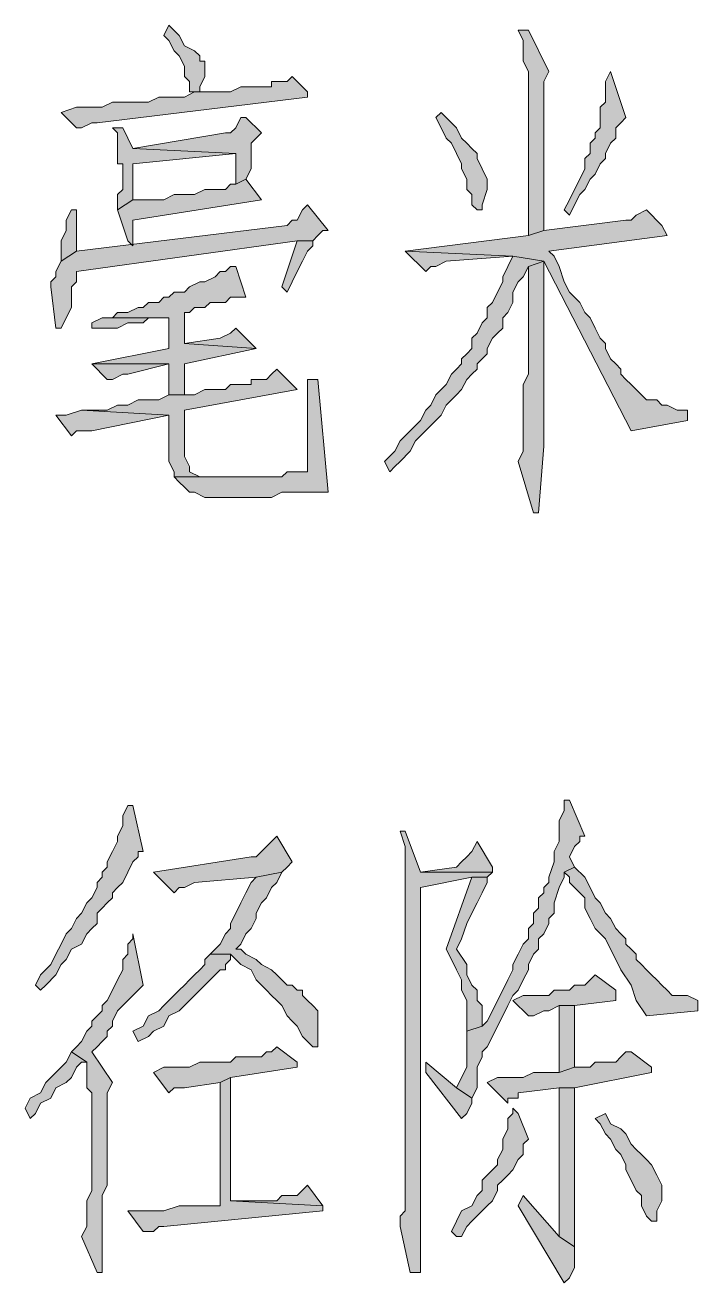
# Model space of a CAD drawing. Header units: millimetres. Extents: x 24 to 410, y 10 to 282.
# Drawn here: x 338.16 to 343.7, y 53.26 to 63.63 of the extents above; entities that cross this region are included whole.
import ezdxf

# ---------------------------------------------------------------- set-up
doc = ezdxf.new("R2010")
doc.units = ezdxf.units.MM

msp = doc.modelspace()

# ---------------------------------------------------------------- hatches: boundary and pattern name
h = msp.add_hatch(color=256)
h.dxf.hatch_style = 2
h.paths.add_polyline_path([(339.344, 63.627), (339.301667, 63.542333), (339.344, 63.5), (339.386333, 63.415333), (339.428667, 63.373), (339.471, 63.288333), (339.471, 63.203667), (339.513333, 63.161333), (339.513333, 63.076667), (339.555667, 63.076667), (339.598, 63.076667), (339.598, 63.119), (339.640333, 63.203667), (339.640333, 63.330667), (339.598, 63.330667), (339.598, 63.373), (339.555667, 63.415333), (339.471, 63.457667), (339.428667, 63.542333)])
h = msp.add_hatch(color=256)
h.dxf.hatch_style = 2
h.paths.add_polyline_path([(342.307333, 63.584667), (342.222667, 63.584667), (342.265, 63.5), (342.265, 63.330667), (342.307333, 63.246), (342.307333, 61.891333), (342.434333, 61.933667), (342.434333, 61.976), (342.434333, 62.060667), (342.434333, 63.161333), (342.476667, 63.246)])
h = msp.add_hatch(color=256)
h.dxf.hatch_style = 2
h.paths.add_polyline_path([(340.36, 63.203667), (340.317667, 63.161333), (340.190667, 63.161333), (340.190667, 63.119), (339.936667, 63.119), (339.852, 63.076667), (339.555667, 63.076667), (339.471, 63.034333), (339.428667, 63.034333), (339.344, 63.034333), (339.259333, 63.034333), (339.174667, 62.992), (338.878333, 62.992), (338.793667, 62.949667), (338.582, 62.949667), (338.455, 62.907333), (338.582, 62.780333), (338.624333, 62.780333), (338.709, 62.822667), (338.751333, 62.822667), (340.487, 63.034333), (340.487, 63.076667)])
h = msp.add_hatch(color=256)
h.dxf.hatch_style = 2
h.paths.add_polyline_path([(342.984667, 63.246), (342.942333, 63.161333), (342.942333, 62.992), (342.9, 62.949667), (342.9, 62.780333), (342.857667, 62.738), (342.857667, 62.695667), (342.815333, 62.653333), (342.815333, 62.568667), (342.773, 62.526333), (342.773, 62.441667), (342.730667, 62.357), (342.688333, 62.272333), (342.646, 62.187667), (342.603667, 62.103), (342.646, 62.060667), (342.688333, 62.145333), (342.730667, 62.23), (342.773, 62.272333), (342.815333, 62.357), (342.857667, 62.399333), (342.9, 62.484), (342.942333, 62.526333), (342.942333, 62.568667), (342.984667, 62.653333), (343.027, 62.695667), (343.027, 62.780333), (343.069333, 62.822667), (343.111667, 62.865)])
h = msp.add_hatch(color=256)
h.dxf.hatch_style = 2
h.paths.add_polyline_path([(339.979, 62.865), (339.936667, 62.865), (339.894333, 62.780333), (339.852, 62.738), (339.809667, 62.738), (339.047667, 62.611), (339.894333, 62.568667), (339.894333, 62.314667), (339.979, 62.357), (340.021333, 62.441667), (340.021333, 62.653333), (340.106, 62.738)])
h = msp.add_hatch(color=256)
h.dxf.hatch_style = 2
h.paths.add_polyline_path([(341.587667, 62.907333), (341.545333, 62.865), (341.587667, 62.780333), (341.63, 62.695667), (341.672333, 62.653333), (341.714667, 62.568667), (341.757, 62.484), (341.757, 62.441667), (341.799333, 62.357), (341.799333, 62.272333), (341.841667, 62.23), (341.841667, 62.145333), (341.884, 62.103), (341.926333, 62.103), (341.926333, 62.145333), (341.968667, 62.272333), (341.968667, 62.357), (341.926333, 62.441667), (341.884, 62.526333), (341.884, 62.568667), (341.841667, 62.611), (341.799333, 62.653333), (341.757, 62.695667), (341.714667, 62.780333), (341.672333, 62.822667)])
h = msp.add_hatch(color=256)
h.dxf.hatch_style = 2
h.paths.add_polyline_path([(338.963, 62.780333), (338.878333, 62.780333), (338.920667, 62.738), (338.920667, 62.484), (338.963, 62.484), (338.963, 62.272333), (338.920667, 62.23), (338.920667, 62.103), (339.047667, 62.187667), (339.047667, 62.484), (339.894333, 62.568667), (339.047667, 62.611)])
h = msp.add_hatch(color=256)
h.dxf.hatch_style = 2
h.paths.add_polyline_path([(339.979, 62.357), (339.894333, 62.314667), (339.852, 62.314667), (339.809667, 62.272333), (339.640333, 62.272333), (339.555667, 62.23), (339.386333, 62.23), (339.301667, 62.187667), (339.047667, 62.187667), (338.920667, 62.103), (339.005333, 61.849), (339.047667, 61.806667), (339.047667, 62.018333), (340.106, 62.187667)])
h = msp.add_hatch(color=256)
h.dxf.hatch_style = 2
h.paths.add_polyline_path([(340.487, 62.145333), (340.444667, 62.103), (340.402333, 62.018333), (340.36, 62.018333), (340.317667, 61.976), (338.582, 61.764333), (338.455, 61.679667), (338.412667, 61.595), (338.412667, 61.552667), (338.370333, 61.510333), (338.370333, 61.468), (338.412667, 61.129333), (338.455, 61.129333), (338.497333, 61.214), (338.539667, 61.298667), (338.539667, 61.468), (338.582, 61.510333), (338.582, 61.595), (340.402333, 61.849), (340.529333, 61.849), (340.571667, 61.891333), (340.614, 61.933667), (340.656333, 61.933667)])
h = msp.add_hatch(color=256)
h.dxf.hatch_style = 2
h.paths.add_polyline_path([(338.582, 62.103), (338.539667, 62.103), (338.497333, 62.018333), (338.497333, 61.933667), (338.455, 61.849), (338.455, 61.679667), (338.582, 61.764333)])
h = msp.add_hatch(color=256)
h.dxf.hatch_style = 2
h.paths.add_polyline_path([(343.281, 62.103), (343.196333, 62.060667), (343.154, 62.018333), (343.111667, 62.018333), (342.434333, 61.933667), (342.307333, 61.891333), (341.291333, 61.764333), (342.180333, 61.722), (342.434333, 61.679667), (343.154, 60.282667), (343.619667, 60.367333), (343.619667, 60.452), (343.577333, 60.452), (343.535, 60.452), (343.450333, 60.494333), (343.408, 60.494333), (343.365667, 60.536667), (343.281, 60.536667), (343.238667, 60.579), (343.196333, 60.621333), (343.154, 60.663667), (343.111667, 60.706), (343.069333, 60.748333), (343.069333, 60.790667), (343.027, 60.833), (342.984667, 60.875333), (342.942333, 60.96), (342.942333, 61.002333), (342.9, 61.044667), (342.857667, 61.129333), (342.815333, 61.214), (342.773, 61.256333), (342.730667, 61.341), (342.646, 61.425667), (342.603667, 61.510333), (342.561333, 61.637333), (342.519, 61.722), (342.476667, 61.764333), (343.450333, 61.891333), (343.408, 61.976)])
h = msp.add_hatch(color=256)
h.dxf.hatch_style = 2
h.paths.add_polyline_path([(340.529333, 61.849), (340.402333, 61.849), (340.275333, 61.468), (340.317667, 61.425667), (340.36, 61.510333), (340.402333, 61.595), (340.444667, 61.679667), (340.487, 61.764333), (340.529333, 61.806667)])
h = msp.add_hatch(color=256)
h.dxf.hatch_style = 2
h.paths.add_polyline_path([(342.180333, 61.722), (342.138, 61.637333), (342.095667, 61.552667), (342.095667, 61.510333), (342.053333, 61.425667), (342.011, 61.341), (341.968667, 61.298667), (341.968667, 61.214), (341.926333, 61.171667), (341.884, 61.087), (341.841667, 61.044667), (341.841667, 60.96), (341.799333, 60.917667), (341.757, 60.875333), (341.757, 60.833), (341.714667, 60.790667), (341.672333, 60.748333), (341.63, 60.663667), (341.587667, 60.621333), (341.545333, 60.579), (341.503, 60.494333), (341.460667, 60.452), (341.418333, 60.367333), (341.376, 60.325), (341.291333, 60.240333), (341.249, 60.198), (341.206667, 60.113333), (341.122, 60.028667), (341.164333, 59.944), (341.206667, 59.986333), (341.249, 60.028667), (341.333667, 60.113333), (341.376, 60.198), (341.418333, 60.240333), (341.503, 60.325), (341.545333, 60.367333), (341.587667, 60.409667), (341.63, 60.494333), (341.672333, 60.536667), (341.714667, 60.579), (341.757, 60.621333), (341.799333, 60.706), (341.841667, 60.748333), (341.884, 60.790667), (341.884, 60.833), (341.926333, 60.875333), (341.968667, 60.917667), (341.968667, 60.96), (342.011, 61.044667), (342.053333, 61.087), (342.095667, 61.129333), (342.095667, 61.214), (342.138, 61.256333), (342.180333, 61.341), (342.180333, 61.425667), (342.222667, 61.510333), (342.265, 61.552667), (342.307333, 61.637333), (342.434333, 61.679667)])
h = msp.add_hatch(color=256)
h.dxf.hatch_style = 2
h.paths.add_polyline_path([(341.291333, 61.764333), (341.460667, 61.595), (341.503, 61.637333), (341.545333, 61.637333), (341.63, 61.679667), (342.180333, 61.722)])
h = msp.add_hatch(color=256)
h.dxf.hatch_style = 2
h.paths.add_polyline_path([(339.852, 61.637333), (339.809667, 61.595), (339.767333, 61.595), (339.725, 61.552667), (339.640333, 61.510333), (339.598, 61.510333), (339.513333, 61.468), (339.471, 61.425667), (339.386333, 61.425667), (339.344, 61.383333), (339.301667, 61.383333), (339.259333, 61.341), (339.174667, 61.341), (339.132333, 61.298667), (339.09, 61.298667), (339.005333, 61.256333), (338.920667, 61.256333), (338.878333, 61.214), (339.344, 61.214), (339.344, 60.96), (338.709, 60.833), (339.344, 60.833), (339.344, 60.579), (339.471, 60.579), (339.471, 60.833), (340.063667, 60.96), (339.471, 61.002333), (339.471, 61.256333), (339.513333, 61.256333), (339.555667, 61.298667), (339.640333, 61.298667), (339.682667, 61.341), (339.809667, 61.341), (339.852, 61.383333), (339.979, 61.383333), (339.894333, 61.637333)])
h = msp.add_hatch(color=256)
h.dxf.hatch_style = 2
h.paths.add_polyline_path([(342.434333, 61.679667), (342.307333, 61.637333), (342.307333, 60.748333), (342.265, 60.663667), (342.265, 60.113333), (342.222667, 60.028667), (342.349667, 59.605333), (342.392, 59.605333), (342.434333, 60.155667), (342.434333, 60.282667)])
h = msp.add_hatch(color=256)
h.dxf.hatch_style = 2
h.paths.add_polyline_path([(338.878333, 61.214), (338.793667, 61.214), (338.709, 61.171667), (338.709, 61.129333), (338.793667, 61.129333), (338.920667, 61.129333), (339.005333, 61.171667), (339.132333, 61.171667), (339.174667, 61.214), (339.344, 61.214)])
h = msp.add_hatch(color=256)
h.dxf.hatch_style = 2
h.paths.add_polyline_path([(339.894333, 61.129333), (339.852, 61.087), (339.767333, 61.044667), (339.471, 61.002333), (340.063667, 60.96), (340.021333, 61.002333)])
h = msp.add_hatch(color=256)
h.dxf.hatch_style = 2
h.paths.add_polyline_path([(340.233, 60.790667), (340.190667, 60.748333), (340.148333, 60.706), (340.021333, 60.706), (340.021333, 60.663667), (339.852, 60.663667), (339.809667, 60.621333), (339.640333, 60.621333), (339.555667, 60.579), (339.344, 60.579), (339.259333, 60.536667), (339.174667, 60.536667), (339.09, 60.536667), (339.005333, 60.494333), (338.920667, 60.494333), (338.836, 60.452), (338.624333, 60.452), (339.344, 60.409667), (339.344, 60.028667), (339.386333, 59.944), (339.386333, 59.901667), (339.640333, 59.901667), (339.598, 59.901667), (339.513333, 59.944), (339.513333, 59.986333), (339.471, 60.071), (339.471, 60.452), (340.402333, 60.621333), (340.36, 60.663667)])
h = msp.add_hatch(color=256)
h.dxf.hatch_style = 2
h.paths.add_polyline_path([(338.709, 60.833), (338.836, 60.706), (338.878333, 60.706), (338.963, 60.748333), (339.005333, 60.748333), (339.344, 60.833)])
h = msp.add_hatch(color=256)
h.dxf.hatch_style = 2
h.paths.add_polyline_path([(340.571667, 60.706), (340.487, 60.706), (340.487, 59.944), (340.317667, 59.944), (340.275333, 59.901667), (339.386333, 59.901667), (339.428667, 59.859333), (339.471, 59.817), (339.513333, 59.774667), (339.555667, 59.774667), (339.640333, 59.732333), (340.190667, 59.732333), (340.275333, 59.774667), (340.317667, 59.774667), (340.36, 59.774667), (340.656333, 59.774667)])
h = msp.add_hatch(color=256)
h.dxf.hatch_style = 2
h.paths.add_polyline_path([(338.624333, 60.452), (338.497333, 60.409667), (338.412667, 60.409667), (338.539667, 60.240333), (338.582, 60.282667), (338.709, 60.282667), (339.344, 60.409667)])
h = msp.add_hatch(color=256)
h.dxf.hatch_style = 2
h.paths.add_polyline_path([(339.047667, 57.192333), (339.005333, 57.192333), (338.963, 57.107667), (338.963, 57.023), (338.920667, 56.938333), (338.920667, 56.896), (338.878333, 56.811333), (338.836, 56.726667), (338.836, 56.684333), (338.793667, 56.642), (338.793667, 56.599667), (338.751333, 56.557333), (338.751333, 56.515), (338.709, 56.430333), (338.666667, 56.388), (338.624333, 56.303333), (338.582, 56.261), (338.539667, 56.176333), (338.497333, 56.134), (338.455, 56.049333), (338.412667, 55.964667), (338.370333, 55.88), (338.285667, 55.795333), (338.243333, 55.710667), (338.285667, 55.668333), (338.328, 55.710667), (338.412667, 55.795333), (338.455, 55.88), (338.497333, 55.922333), (338.539667, 56.007), (338.624333, 56.049333), (338.666667, 56.134), (338.709, 56.176333), (338.751333, 56.218667), (338.751333, 56.303333), (338.793667, 56.345667), (338.836, 56.388), (338.878333, 56.430333), (338.878333, 56.472667), (338.920667, 56.515), (338.963, 56.557333), (339.005333, 56.642), (339.047667, 56.726667), (339.09, 56.769), (339.09, 56.811333), (339.132333, 56.811333)])
h = msp.add_hatch(color=256)
h.dxf.hatch_style = 2
h.paths.add_polyline_path([(342.646, 57.234667), (342.603667, 57.234667), (342.603667, 57.192333), (342.603667, 57.15), (342.561333, 57.065333), (342.561333, 56.896), (342.519, 56.811333), (342.519, 56.726667), (342.476667, 56.599667), (342.476667, 56.557333), (342.434333, 56.515), (342.434333, 56.472667), (342.392, 56.430333), (342.392, 56.345667), (342.349667, 56.303333), (342.349667, 56.218667), (342.307333, 56.176333), (342.307333, 56.091667), (342.265, 56.049333), (342.222667, 55.964667), (342.180333, 55.88), (342.180333, 55.837667), (342.138, 55.753), (342.095667, 55.668333), (342.053333, 55.583667), (342.011, 55.499), (341.968667, 55.414333), (341.926333, 55.372), (341.799333, 55.329667), (341.799333, 55.033333), (341.757, 54.948667), (341.714667, 54.864), (341.841667, 54.779333), (341.884, 54.864), (341.884, 55.033333), (341.926333, 55.118), (341.926333, 55.160333), (341.968667, 55.202667), (342.011, 55.287333), (342.053333, 55.372), (342.095667, 55.456667), (342.138, 55.541333), (342.180333, 55.626), (342.222667, 55.668333), (342.265, 55.753), (342.307333, 55.837667), (342.307333, 55.88), (342.349667, 55.964667), (342.392, 56.007), (342.392, 56.091667), (342.434333, 56.134), (342.476667, 56.218667), (342.476667, 56.261), (342.519, 56.303333), (342.519, 56.388), (342.561333, 56.515), (342.603667, 56.599667), (342.603667, 56.642), (342.688333, 56.684333), (342.646, 56.769), (342.688333, 56.853667), (342.730667, 56.896), (342.730667, 56.938333), (342.773, 56.938333)])
h = msp.add_hatch(color=256)
h.dxf.hatch_style = 2
h.paths.add_polyline_path([(341.291333, 56.980667), (341.249, 56.980667), (341.291333, 56.853667), (341.291333, 55.202667), (341.291333, 55.033333), (341.291333, 53.848), (341.249, 53.805667), (341.249, 53.721), (341.333667, 53.34), (341.418333, 53.34), (341.418333, 53.382333), (341.418333, 56.515), (341.841667, 56.599667), (341.968667, 56.599667), (342.011, 56.642), (341.418333, 56.642)])
h = msp.add_hatch(color=256)
h.dxf.hatch_style = 2
h.paths.add_polyline_path([(340.233, 56.938333), (340.190667, 56.896), (340.148333, 56.853667), (340.106, 56.811333), (340.063667, 56.769), (340.021333, 56.769), (339.217, 56.642), (339.386333, 56.472667), (339.428667, 56.515), (339.471, 56.515), (339.555667, 56.557333), (340.063667, 56.599667), (340.275333, 56.642), (340.317667, 56.684333), (340.36, 56.726667)])
h = msp.add_hatch(color=256)
h.dxf.hatch_style = 2
h.paths.add_polyline_path([(341.884, 56.896), (341.841667, 56.811333), (341.799333, 56.769), (341.757, 56.726667), (341.714667, 56.684333), (341.418333, 56.642), (342.011, 56.642), (342.011, 56.684333)])
h = msp.add_hatch(color=256)
h.dxf.hatch_style = 2
h.paths.add_polyline_path([(340.275333, 56.642), (340.063667, 56.599667), (340.021333, 56.557333), (339.979, 56.472667), (339.936667, 56.388), (339.894333, 56.303333), (339.852, 56.218667), (339.852, 56.176333), (339.809667, 56.134), (339.767333, 56.049333), (339.725, 56.007), (339.682667, 55.964667), (339.852, 55.964667), (339.894333, 55.922333), (339.936667, 55.88), (340.021333, 55.837667), (340.063667, 55.753), (340.106, 55.710667), (340.148333, 55.668333), (340.190667, 55.626), (340.233, 55.583667), (340.275333, 55.541333), (340.317667, 55.456667), (340.36, 55.414333), (340.402333, 55.372), (340.444667, 55.287333), (340.487, 55.245), (340.529333, 55.202667), (340.571667, 55.202667), (340.571667, 55.245), (340.571667, 55.499), (340.529333, 55.541333), (340.487, 55.583667), (340.444667, 55.626), (340.444667, 55.668333), (340.402333, 55.668333), (340.36, 55.710667), (340.317667, 55.710667), (340.275333, 55.753), (340.233, 55.795333), (340.190667, 55.837667), (340.106, 55.88), (340.063667, 55.922333), (339.979, 55.964667), (339.936667, 56.007), (339.894333, 56.007), (339.936667, 56.049333), (339.979, 56.134), (340.021333, 56.176333), (340.063667, 56.261), (340.063667, 56.303333), (340.106, 56.388), (340.148333, 56.430333), (340.190667, 56.515), (340.233, 56.557333)])
h = msp.add_hatch(color=256)
h.dxf.hatch_style = 2
h.paths.add_polyline_path([(342.688333, 56.684333), (342.603667, 56.642), (342.646, 56.599667), (342.646, 56.557333), (342.688333, 56.515), (342.730667, 56.472667), (342.773, 56.430333), (342.773, 56.345667), (342.815333, 56.261), (342.857667, 56.176333), (342.942333, 56.091667), (342.984667, 56.007), (343.027, 55.922333), (343.069333, 55.837667), (343.154, 55.710667), (343.196333, 55.583667), (343.281, 55.456667), (343.704333, 55.499), (343.704333, 55.583667), (343.619667, 55.626), (343.492667, 55.626), (343.450333, 55.668333), (343.408, 55.710667), (343.365667, 55.753), (343.323333, 55.795333), (343.281, 55.837667), (343.238667, 55.88), (343.196333, 55.922333), (343.196333, 55.964667), (343.154, 56.007), (343.111667, 56.049333), (343.111667, 56.091667), (343.069333, 56.134), (343.027, 56.176333), (342.984667, 56.261), (342.942333, 56.303333), (342.9, 56.388), (342.857667, 56.430333), (342.815333, 56.515), (342.773, 56.599667)])
h = msp.add_hatch(color=256)
h.dxf.hatch_style = 2
h.paths.add_polyline_path([(341.968667, 56.599667), (341.841667, 56.599667), (341.63, 56.007), (341.672333, 55.922333), (341.714667, 55.837667), (341.757, 55.753), (341.757, 55.668333), (341.799333, 55.583667), (341.799333, 55.329667), (341.926333, 55.372), (341.926333, 55.541333), (341.884, 55.583667), (341.884, 55.668333), (341.841667, 55.710667), (341.799333, 55.795333), (341.799333, 55.88), (341.714667, 56.007), (341.757, 56.091667), (341.799333, 56.218667), (341.841667, 56.303333), (341.884, 56.388), (341.926333, 56.472667), (341.968667, 56.557333)])
h = msp.add_hatch(color=256)
h.dxf.hatch_style = 2
h.paths.add_polyline_path([(339.047667, 56.134), (339.047667, 56.091667), (339.005333, 56.049333), (339.005333, 55.964667), (338.963, 55.922333), (338.963, 55.837667), (338.920667, 55.753), (338.878333, 55.668333), (338.836, 55.583667), (338.793667, 55.541333), (338.793667, 55.499), (338.751333, 55.456667), (338.709, 55.414333), (338.709, 55.372), (338.666667, 55.329667), (338.624333, 55.245), (338.582, 55.202667), (338.539667, 55.160333), (338.666667, 55.075667), (338.666667, 54.864), (338.709, 54.821667), (338.709, 54.779333), (338.709, 54.017333), (338.666667, 53.932667), (338.666667, 53.721), (338.624333, 53.636333), (338.751333, 53.34), (338.793667, 53.34), (338.793667, 53.424667), (338.793667, 53.975), (338.836, 54.059667), (338.836, 54.821667), (338.878333, 54.906333), (338.709, 55.160333), (338.751333, 55.202667), (338.793667, 55.245), (338.836, 55.287333), (338.836, 55.329667), (338.878333, 55.372), (338.878333, 55.414333), (338.920667, 55.499), (339.005333, 55.583667), (339.047667, 55.626), (339.09, 55.668333), (339.132333, 55.710667)])
h = msp.add_hatch(color=256)
h.dxf.hatch_style = 2
h.paths.add_polyline_path([(339.682667, 55.964667), (339.640333, 55.922333), (339.640333, 55.88), (339.598, 55.837667), (339.555667, 55.795333), (339.513333, 55.753), (339.471, 55.710667), (339.428667, 55.668333), (339.344, 55.583667), (339.301667, 55.541333), (339.259333, 55.499), (339.174667, 55.456667), (339.132333, 55.372), (339.047667, 55.329667), (339.09, 55.245), (339.174667, 55.287333), (339.217, 55.329667), (339.301667, 55.372), (339.344, 55.456667), (339.428667, 55.499), (339.471, 55.541333), (339.513333, 55.583667), (339.555667, 55.626), (339.598, 55.668333), (339.640333, 55.710667), (339.682667, 55.753), (339.725, 55.795333), (339.767333, 55.837667), (339.809667, 55.837667), (339.809667, 55.88), (339.852, 55.922333), (339.852, 55.964667)])
h = msp.add_hatch(color=256)
h.dxf.hatch_style = 2
h.paths.add_polyline_path([(342.857667, 55.795333), (342.815333, 55.753), (342.773, 55.710667), (342.688333, 55.710667), (342.646, 55.668333), (342.519, 55.668333), (342.476667, 55.626), (342.265, 55.626), (342.180333, 55.583667), (342.307333, 55.456667), (342.349667, 55.456667), (342.434333, 55.499), (342.476667, 55.499), (342.561333, 55.541333), (342.688333, 55.541333), (343.027, 55.583667), (343.027, 55.668333)])
h = msp.add_hatch(color=256)
h.dxf.hatch_style = 2
h.paths.add_polyline_path([(342.688333, 55.541333), (342.561333, 55.541333), (342.561333, 54.991), (342.688333, 55.033333)])
h = msp.add_hatch(color=256)
h.dxf.hatch_style = 2
h.paths.add_polyline_path([(340.233, 55.202667), (340.190667, 55.160333), (340.148333, 55.160333), (340.106, 55.118), (339.894333, 55.118), (339.852, 55.075667), (339.598, 55.075667), (339.513333, 55.033333), (339.301667, 55.033333), (339.217, 54.991), (339.344, 54.821667), (339.386333, 54.864), (339.471, 54.864), (339.767333, 54.906333), (339.852, 54.948667), (340.402333, 55.033333), (340.402333, 55.075667)])
h = msp.add_hatch(color=256)
h.dxf.hatch_style = 2
h.paths.add_polyline_path([(338.539667, 55.160333), (338.497333, 55.075667), (338.455, 55.033333), (338.370333, 54.948667), (338.328, 54.906333), (338.285667, 54.821667), (338.201, 54.779333), (338.158667, 54.694667), (338.201, 54.61), (338.243333, 54.652333), (338.285667, 54.737), (338.370333, 54.779333), (338.412667, 54.864), (338.497333, 54.906333), (338.539667, 54.948667), (338.582, 55.033333), (338.624333, 55.075667), (338.666667, 55.075667)])
h = msp.add_hatch(color=256)
h.dxf.hatch_style = 2
h.paths.add_polyline_path([(341.460667, 55.075667), (341.460667, 54.991), (341.757, 54.61), (341.799333, 54.652333), (341.841667, 54.737), (341.841667, 54.779333), (341.714667, 54.864)])
h = msp.add_hatch(color=256)
h.dxf.hatch_style = 2
h.paths.add_polyline_path([(343.154, 55.160333), (343.111667, 55.160333), (343.069333, 55.118), (343.027, 55.075667), (342.857667, 55.075667), (342.815333, 55.033333), (342.688333, 55.033333), (342.561333, 54.991), (342.349667, 54.991), (342.265, 54.948667), (342.053333, 54.948667), (341.968667, 54.906333), (342.138, 54.737), (342.138, 54.779333), (342.222667, 54.779333), (342.222667, 54.821667), (342.561333, 54.864), (342.688333, 54.864), (343.323333, 54.991), (343.323333, 55.033333)])
h = msp.add_hatch(color=256)
h.dxf.hatch_style = 2
h.paths.add_polyline_path([(339.852, 54.948667), (339.767333, 54.906333), (339.767333, 53.890333), (339.682667, 53.890333), (339.428667, 53.890333), (339.301667, 53.848), (339.005333, 53.848), (339.132333, 53.678667), (339.217, 53.678667), (339.259333, 53.721), (339.301667, 53.721), (340.614, 53.848), (340.614, 53.890333), (339.852, 53.932667)])
h = msp.add_hatch(color=256)
h.dxf.hatch_style = 2
h.paths.add_polyline_path([(342.688333, 54.864), (342.561333, 54.864), (342.561333, 53.890333), (342.561333, 53.636333), (342.688333, 53.551667)])
h = msp.add_hatch(color=256)
h.dxf.hatch_style = 2
h.paths.add_polyline_path([(342.180333, 54.694667), (342.180333, 54.652333), (342.138, 54.61), (342.138, 54.525333), (342.095667, 54.440667), (342.095667, 54.356), (342.053333, 54.271333), (342.053333, 54.229), (342.011, 54.186667), (341.968667, 54.144333), (341.926333, 54.102), (341.926333, 54.017333), (341.884, 53.975), (341.841667, 53.890333), (341.757, 53.848), (341.714667, 53.763333), (341.672333, 53.678667), (341.714667, 53.636333), (341.757, 53.636333), (341.799333, 53.721), (341.841667, 53.763333), (341.926333, 53.848), (341.968667, 53.890333), (342.011, 53.932667), (342.053333, 54.017333), (342.053333, 54.059667), (342.095667, 54.102), (342.138, 54.144333), (342.180333, 54.186667), (342.222667, 54.271333), (342.265, 54.313667), (342.265, 54.398333), (342.307333, 54.440667), (342.222667, 54.652333)])
h = msp.add_hatch(color=256)
h.dxf.hatch_style = 2
h.paths.add_polyline_path([(342.942333, 54.652333), (342.857667, 54.61), (342.9, 54.567667), (342.942333, 54.483), (342.984667, 54.440667), (343.027, 54.356), (343.069333, 54.313667), (343.111667, 54.229), (343.111667, 54.186667), (343.154, 54.102), (343.196333, 54.017333), (343.238667, 53.975), (343.238667, 53.890333), (343.281, 53.805667), (343.323333, 53.763333), (343.365667, 53.763333), (343.365667, 53.848), (343.408, 53.932667), (343.408, 54.059667), (343.365667, 54.144333), (343.323333, 54.229), (343.281, 54.271333), (343.238667, 54.313667), (343.196333, 54.356), (343.154, 54.398333), (343.111667, 54.483), (343.069333, 54.525333), (342.984667, 54.567667)])
h = msp.add_hatch(color=256)
h.dxf.hatch_style = 2
h.paths.add_polyline_path([(340.487, 54.059667), (340.402333, 53.975), (340.275333, 53.975), (340.233, 53.932667), (339.852, 53.932667), (340.614, 53.890333)])
h = msp.add_hatch(color=256)
h.dxf.hatch_style = 2
h.paths.add_polyline_path([(342.265, 53.975), (342.222667, 53.890333), (342.603667, 53.255333), (342.646, 53.297667), (342.688333, 53.382333), (342.688333, 53.551667), (342.561333, 53.636333)])

# ---------------------------------------------------------------- linework, layer by layer
at = {"lineweight": 0}
for points in [[(339.344, 63.627), (339.301667, 63.542333), (339.344, 63.5), (339.386333, 63.415333), (339.428667, 63.373), (339.471, 63.288333), (339.471, 63.203667), (339.513333, 63.161333), (339.513333, 63.076667), (339.555667, 63.076667), (339.598, 63.076667), (339.598, 63.119), (339.640333, 63.203667), (339.640333, 63.330667), (339.598, 63.330667), (339.598, 63.373), (339.555667, 63.415333), (339.471, 63.457667), (339.428667, 63.542333)], [(342.307333, 63.584667), (342.222667, 63.584667), (342.265, 63.5), (342.265, 63.330667), (342.307333, 63.246), (342.307333, 61.891333), (342.434333, 61.933667), (342.434333, 61.976), (342.434333, 62.060667), (342.434333, 63.161333), (342.476667, 63.246)], [(340.36, 63.203667), (340.317667, 63.161333), (340.190667, 63.161333), (340.190667, 63.119), (339.936667, 63.119), (339.852, 63.076667), (339.555667, 63.076667), (339.471, 63.034333), (339.428667, 63.034333), (339.344, 63.034333), (339.259333, 63.034333), (339.174667, 62.992), (338.878333, 62.992), (338.793667, 62.949667), (338.582, 62.949667), (338.455, 62.907333), (338.582, 62.780333), (338.624333, 62.780333), (338.709, 62.822667), (338.751333, 62.822667), (340.487, 63.034333), (340.487, 63.076667)], [(342.984667, 63.246), (342.942333, 63.161333), (342.942333, 62.992), (342.9, 62.949667), (342.9, 62.780333), (342.857667, 62.738), (342.857667, 62.695667), (342.815333, 62.653333), (342.815333, 62.568667), (342.773, 62.526333), (342.773, 62.441667), (342.730667, 62.357), (342.688333, 62.272333), (342.646, 62.187667), (342.603667, 62.103), (342.646, 62.060667), (342.688333, 62.145333), (342.730667, 62.23), (342.773, 62.272333), (342.815333, 62.357), (342.857667, 62.399333), (342.9, 62.484), (342.942333, 62.526333), (342.942333, 62.568667), (342.984667, 62.653333), (343.027, 62.695667), (343.027, 62.780333), (343.069333, 62.822667), (343.111667, 62.865)], [(339.979, 62.865), (339.936667, 62.865), (339.894333, 62.780333), (339.852, 62.738), (339.809667, 62.738), (339.047667, 62.611), (339.894333, 62.568667), (339.894333, 62.314667), (339.979, 62.357), (340.021333, 62.441667), (340.021333, 62.653333), (340.106, 62.738)], [(341.587667, 62.907333), (341.545333, 62.865), (341.587667, 62.780333), (341.63, 62.695667), (341.672333, 62.653333), (341.714667, 62.568667), (341.757, 62.484), (341.757, 62.441667), (341.799333, 62.357), (341.799333, 62.272333), (341.841667, 62.23), (341.841667, 62.145333), (341.884, 62.103), (341.926333, 62.103), (341.926333, 62.145333), (341.968667, 62.272333), (341.968667, 62.357), (341.926333, 62.441667), (341.884, 62.526333), (341.884, 62.568667), (341.841667, 62.611), (341.799333, 62.653333), (341.757, 62.695667), (341.714667, 62.780333), (341.672333, 62.822667)], [(338.963, 62.780333), (338.878333, 62.780333), (338.920667, 62.738), (338.920667, 62.484), (338.963, 62.484), (338.963, 62.272333), (338.920667, 62.23), (338.920667, 62.103), (339.047667, 62.187667), (339.047667, 62.484), (339.894333, 62.568667), (339.047667, 62.611)], [(339.979, 62.357), (339.894333, 62.314667), (339.852, 62.314667), (339.809667, 62.272333), (339.640333, 62.272333), (339.555667, 62.23), (339.386333, 62.23), (339.301667, 62.187667), (339.047667, 62.187667), (338.920667, 62.103), (339.005333, 61.849), (339.047667, 61.806667), (339.047667, 62.018333), (340.106, 62.187667)], [(340.487, 62.145333), (340.444667, 62.103), (340.402333, 62.018333), (340.36, 62.018333), (340.317667, 61.976), (338.582, 61.764333), (338.455, 61.679667), (338.412667, 61.595), (338.412667, 61.552667), (338.370333, 61.510333), (338.370333, 61.468), (338.412667, 61.129333), (338.455, 61.129333), (338.497333, 61.214), (338.539667, 61.298667), (338.539667, 61.468), (338.582, 61.510333), (338.582, 61.595), (340.402333, 61.849), (340.529333, 61.849), (340.571667, 61.891333), (340.614, 61.933667), (340.656333, 61.933667)], [(338.582, 62.103), (338.539667, 62.103), (338.497333, 62.018333), (338.497333, 61.933667), (338.455, 61.849), (338.455, 61.679667), (338.582, 61.764333)], [(343.281, 62.103), (343.196333, 62.060667), (343.154, 62.018333), (343.111667, 62.018333), (342.434333, 61.933667), (342.307333, 61.891333), (341.291333, 61.764333), (342.180333, 61.722), (342.434333, 61.679667), (343.154, 60.282667), (343.619667, 60.367333), (343.619667, 60.452), (343.577333, 60.452), (343.535, 60.452), (343.450333, 60.494333), (343.408, 60.494333), (343.365667, 60.536667), (343.281, 60.536667), (343.238667, 60.579), (343.196333, 60.621333), (343.154, 60.663667), (343.111667, 60.706), (343.069333, 60.748333), (343.069333, 60.790667), (343.027, 60.833), (342.984667, 60.875333), (342.942333, 60.96), (342.942333, 61.002333), (342.9, 61.044667), (342.857667, 61.129333), (342.815333, 61.214), (342.773, 61.256333), (342.730667, 61.341), (342.646, 61.425667), (342.603667, 61.510333), (342.561333, 61.637333), (342.519, 61.722), (342.476667, 61.764333), (343.450333, 61.891333), (343.408, 61.976)], [(340.529333, 61.849), (340.402333, 61.849), (340.275333, 61.468), (340.317667, 61.425667), (340.36, 61.510333), (340.402333, 61.595), (340.444667, 61.679667), (340.487, 61.764333), (340.529333, 61.806667)], [(342.180333, 61.722), (342.138, 61.637333), (342.095667, 61.552667), (342.095667, 61.510333), (342.053333, 61.425667), (342.011, 61.341), (341.968667, 61.298667), (341.968667, 61.214), (341.926333, 61.171667), (341.884, 61.087), (341.841667, 61.044667), (341.841667, 60.96), (341.799333, 60.917667), (341.757, 60.875333), (341.757, 60.833), (341.714667, 60.790667), (341.672333, 60.748333), (341.63, 60.663667), (341.587667, 60.621333), (341.545333, 60.579), (341.503, 60.494333), (341.460667, 60.452), (341.418333, 60.367333), (341.376, 60.325), (341.291333, 60.240333), (341.249, 60.198), (341.206667, 60.113333), (341.122, 60.028667), (341.164333, 59.944), (341.206667, 59.986333), (341.249, 60.028667), (341.333667, 60.113333), (341.376, 60.198), (341.418333, 60.240333), (341.503, 60.325), (341.545333, 60.367333), (341.587667, 60.409667), (341.63, 60.494333), (341.672333, 60.536667), (341.714667, 60.579), (341.757, 60.621333), (341.799333, 60.706), (341.841667, 60.748333), (341.884, 60.790667), (341.884, 60.833), (341.926333, 60.875333), (341.968667, 60.917667), (341.968667, 60.96), (342.011, 61.044667), (342.053333, 61.087), (342.095667, 61.129333), (342.095667, 61.214), (342.138, 61.256333), (342.180333, 61.341), (342.180333, 61.425667), (342.222667, 61.510333), (342.265, 61.552667), (342.307333, 61.637333), (342.434333, 61.679667)], [(341.291333, 61.764333), (341.460667, 61.595), (341.503, 61.637333), (341.545333, 61.637333), (341.63, 61.679667), (342.180333, 61.722)], [(339.852, 61.637333), (339.809667, 61.595), (339.767333, 61.595), (339.725, 61.552667), (339.640333, 61.510333), (339.598, 61.510333), (339.513333, 61.468), (339.471, 61.425667), (339.386333, 61.425667), (339.344, 61.383333), (339.301667, 61.383333), (339.259333, 61.341), (339.174667, 61.341), (339.132333, 61.298667), (339.09, 61.298667), (339.005333, 61.256333), (338.920667, 61.256333), (338.878333, 61.214), (339.344, 61.214), (339.344, 60.96), (338.709, 60.833), (339.344, 60.833), (339.344, 60.579), (339.471, 60.579), (339.471, 60.833), (340.063667, 60.96), (339.471, 61.002333), (339.471, 61.256333), (339.513333, 61.256333), (339.555667, 61.298667), (339.640333, 61.298667), (339.682667, 61.341), (339.809667, 61.341), (339.852, 61.383333), (339.979, 61.383333), (339.894333, 61.637333)], [(342.434333, 61.679667), (342.307333, 61.637333), (342.307333, 60.748333), (342.265, 60.663667), (342.265, 60.113333), (342.222667, 60.028667), (342.349667, 59.605333), (342.392, 59.605333), (342.434333, 60.155667), (342.434333, 60.282667)], [(338.878333, 61.214), (338.793667, 61.214), (338.709, 61.171667), (338.709, 61.129333), (338.793667, 61.129333), (338.920667, 61.129333), (339.005333, 61.171667), (339.132333, 61.171667), (339.174667, 61.214), (339.344, 61.214)], [(339.894333, 61.129333), (339.852, 61.087), (339.767333, 61.044667), (339.471, 61.002333), (340.063667, 60.96), (340.021333, 61.002333)], [(340.233, 60.790667), (340.190667, 60.748333), (340.148333, 60.706), (340.021333, 60.706), (340.021333, 60.663667), (339.852, 60.663667), (339.809667, 60.621333), (339.640333, 60.621333), (339.555667, 60.579), (339.344, 60.579), (339.259333, 60.536667), (339.174667, 60.536667), (339.09, 60.536667), (339.005333, 60.494333), (338.920667, 60.494333), (338.836, 60.452), (338.624333, 60.452), (339.344, 60.409667), (339.344, 60.028667), (339.386333, 59.944), (339.386333, 59.901667), (339.640333, 59.901667), (339.598, 59.901667), (339.513333, 59.944), (339.513333, 59.986333), (339.471, 60.071), (339.471, 60.452), (340.402333, 60.621333), (340.36, 60.663667)], [(338.709, 60.833), (338.836, 60.706), (338.878333, 60.706), (338.963, 60.748333), (339.005333, 60.748333), (339.344, 60.833)], [(340.571667, 60.706), (340.487, 60.706), (340.487, 59.944), (340.317667, 59.944), (340.275333, 59.901667), (339.386333, 59.901667), (339.428667, 59.859333), (339.471, 59.817), (339.513333, 59.774667), (339.555667, 59.774667), (339.640333, 59.732333), (340.190667, 59.732333), (340.275333, 59.774667), (340.317667, 59.774667), (340.36, 59.774667), (340.656333, 59.774667)], [(338.624333, 60.452), (338.497333, 60.409667), (338.412667, 60.409667), (338.539667, 60.240333), (338.582, 60.282667), (338.709, 60.282667), (339.344, 60.409667)], [(339.047667, 57.192333), (339.005333, 57.192333), (338.963, 57.107667), (338.963, 57.023), (338.920667, 56.938333), (338.920667, 56.896), (338.878333, 56.811333), (338.836, 56.726667), (338.836, 56.684333), (338.793667, 56.642), (338.793667, 56.599667), (338.751333, 56.557333), (338.751333, 56.515), (338.709, 56.430333), (338.666667, 56.388), (338.624333, 56.303333), (338.582, 56.261), (338.539667, 56.176333), (338.497333, 56.134), (338.455, 56.049333), (338.412667, 55.964667), (338.370333, 55.88), (338.285667, 55.795333), (338.243333, 55.710667), (338.285667, 55.668333), (338.328, 55.710667), (338.412667, 55.795333), (338.455, 55.88), (338.497333, 55.922333), (338.539667, 56.007), (338.624333, 56.049333), (338.666667, 56.134), (338.709, 56.176333), (338.751333, 56.218667), (338.751333, 56.303333), (338.793667, 56.345667), (338.836, 56.388), (338.878333, 56.430333), (338.878333, 56.472667), (338.920667, 56.515), (338.963, 56.557333), (339.005333, 56.642), (339.047667, 56.726667), (339.09, 56.769), (339.09, 56.811333), (339.132333, 56.811333)], [(342.646, 57.234667), (342.603667, 57.234667), (342.603667, 57.192333), (342.603667, 57.15), (342.561333, 57.065333), (342.561333, 56.896), (342.519, 56.811333), (342.519, 56.726667), (342.476667, 56.599667), (342.476667, 56.557333), (342.434333, 56.515), (342.434333, 56.472667), (342.392, 56.430333), (342.392, 56.345667), (342.349667, 56.303333), (342.349667, 56.218667), (342.307333, 56.176333), (342.307333, 56.091667), (342.265, 56.049333), (342.222667, 55.964667), (342.180333, 55.88), (342.180333, 55.837667), (342.138, 55.753), (342.095667, 55.668333), (342.053333, 55.583667), (342.011, 55.499), (341.968667, 55.414333), (341.926333, 55.372), (341.799333, 55.329667), (341.799333, 55.033333), (341.757, 54.948667), (341.714667, 54.864), (341.841667, 54.779333), (341.884, 54.864), (341.884, 55.033333), (341.926333, 55.118), (341.926333, 55.160333), (341.968667, 55.202667), (342.011, 55.287333), (342.053333, 55.372), (342.095667, 55.456667), (342.138, 55.541333), (342.180333, 55.626), (342.222667, 55.668333), (342.265, 55.753), (342.307333, 55.837667), (342.307333, 55.88), (342.349667, 55.964667), (342.392, 56.007), (342.392, 56.091667), (342.434333, 56.134), (342.476667, 56.218667), (342.476667, 56.261), (342.519, 56.303333), (342.519, 56.388), (342.561333, 56.515), (342.603667, 56.599667), (342.603667, 56.642), (342.688333, 56.684333), (342.646, 56.769), (342.688333, 56.853667), (342.730667, 56.896), (342.730667, 56.938333), (342.773, 56.938333)], [(341.291333, 56.980667), (341.249, 56.980667), (341.291333, 56.853667), (341.291333, 55.202667), (341.291333, 55.033333), (341.291333, 53.848), (341.249, 53.805667), (341.249, 53.721), (341.333667, 53.34), (341.418333, 53.34), (341.418333, 53.382333), (341.418333, 56.515), (341.841667, 56.599667), (341.968667, 56.599667), (342.011, 56.642), (341.418333, 56.642)], [(340.233, 56.938333), (340.190667, 56.896), (340.148333, 56.853667), (340.106, 56.811333), (340.063667, 56.769), (340.021333, 56.769), (339.217, 56.642), (339.386333, 56.472667), (339.428667, 56.515), (339.471, 56.515), (339.555667, 56.557333), (340.063667, 56.599667), (340.275333, 56.642), (340.317667, 56.684333), (340.36, 56.726667)], [(341.884, 56.896), (341.841667, 56.811333), (341.799333, 56.769), (341.757, 56.726667), (341.714667, 56.684333), (341.418333, 56.642), (342.011, 56.642), (342.011, 56.684333)], [(340.275333, 56.642), (340.063667, 56.599667), (340.021333, 56.557333), (339.979, 56.472667), (339.936667, 56.388), (339.894333, 56.303333), (339.852, 56.218667), (339.852, 56.176333), (339.809667, 56.134), (339.767333, 56.049333), (339.725, 56.007), (339.682667, 55.964667), (339.852, 55.964667), (339.894333, 55.922333), (339.936667, 55.88), (340.021333, 55.837667), (340.063667, 55.753), (340.106, 55.710667), (340.148333, 55.668333), (340.190667, 55.626), (340.233, 55.583667), (340.275333, 55.541333), (340.317667, 55.456667), (340.36, 55.414333), (340.402333, 55.372), (340.444667, 55.287333), (340.487, 55.245), (340.529333, 55.202667), (340.571667, 55.202667), (340.571667, 55.245), (340.571667, 55.499), (340.529333, 55.541333), (340.487, 55.583667), (340.444667, 55.626), (340.444667, 55.668333), (340.402333, 55.668333), (340.36, 55.710667), (340.317667, 55.710667), (340.275333, 55.753), (340.233, 55.795333), (340.190667, 55.837667), (340.106, 55.88), (340.063667, 55.922333), (339.979, 55.964667), (339.936667, 56.007), (339.894333, 56.007), (339.936667, 56.049333), (339.979, 56.134), (340.021333, 56.176333), (340.063667, 56.261), (340.063667, 56.303333), (340.106, 56.388), (340.148333, 56.430333), (340.190667, 56.515), (340.233, 56.557333)], [(342.688333, 56.684333), (342.603667, 56.642), (342.646, 56.599667), (342.646, 56.557333), (342.688333, 56.515), (342.730667, 56.472667), (342.773, 56.430333), (342.773, 56.345667), (342.815333, 56.261), (342.857667, 56.176333), (342.942333, 56.091667), (342.984667, 56.007), (343.027, 55.922333), (343.069333, 55.837667), (343.154, 55.710667), (343.196333, 55.583667), (343.281, 55.456667), (343.704333, 55.499), (343.704333, 55.583667), (343.619667, 55.626), (343.492667, 55.626), (343.450333, 55.668333), (343.408, 55.710667), (343.365667, 55.753), (343.323333, 55.795333), (343.281, 55.837667), (343.238667, 55.88), (343.196333, 55.922333), (343.196333, 55.964667), (343.154, 56.007), (343.111667, 56.049333), (343.111667, 56.091667), (343.069333, 56.134), (343.027, 56.176333), (342.984667, 56.261), (342.942333, 56.303333), (342.9, 56.388), (342.857667, 56.430333), (342.815333, 56.515), (342.773, 56.599667)], [(341.968667, 56.599667), (341.841667, 56.599667), (341.63, 56.007), (341.672333, 55.922333), (341.714667, 55.837667), (341.757, 55.753), (341.757, 55.668333), (341.799333, 55.583667), (341.799333, 55.329667), (341.926333, 55.372), (341.926333, 55.541333), (341.884, 55.583667), (341.884, 55.668333), (341.841667, 55.710667), (341.799333, 55.795333), (341.799333, 55.88), (341.714667, 56.007), (341.757, 56.091667), (341.799333, 56.218667), (341.841667, 56.303333), (341.884, 56.388), (341.926333, 56.472667), (341.968667, 56.557333)], [(339.047667, 56.134), (339.047667, 56.091667), (339.005333, 56.049333), (339.005333, 55.964667), (338.963, 55.922333), (338.963, 55.837667), (338.920667, 55.753), (338.878333, 55.668333), (338.836, 55.583667), (338.793667, 55.541333), (338.793667, 55.499), (338.751333, 55.456667), (338.709, 55.414333), (338.709, 55.372), (338.666667, 55.329667), (338.624333, 55.245), (338.582, 55.202667), (338.539667, 55.160333), (338.666667, 55.075667), (338.666667, 54.864), (338.709, 54.821667), (338.709, 54.779333), (338.709, 54.017333), (338.666667, 53.932667), (338.666667, 53.721), (338.624333, 53.636333), (338.751333, 53.34), (338.793667, 53.34), (338.793667, 53.424667), (338.793667, 53.975), (338.836, 54.059667), (338.836, 54.821667), (338.878333, 54.906333), (338.709, 55.160333), (338.751333, 55.202667), (338.793667, 55.245), (338.836, 55.287333), (338.836, 55.329667), (338.878333, 55.372), (338.878333, 55.414333), (338.920667, 55.499), (339.005333, 55.583667), (339.047667, 55.626), (339.09, 55.668333), (339.132333, 55.710667)], [(339.682667, 55.964667), (339.640333, 55.922333), (339.640333, 55.88), (339.598, 55.837667), (339.555667, 55.795333), (339.513333, 55.753), (339.471, 55.710667), (339.428667, 55.668333), (339.344, 55.583667), (339.301667, 55.541333), (339.259333, 55.499), (339.174667, 55.456667), (339.132333, 55.372), (339.047667, 55.329667), (339.09, 55.245), (339.174667, 55.287333), (339.217, 55.329667), (339.301667, 55.372), (339.344, 55.456667), (339.428667, 55.499), (339.471, 55.541333), (339.513333, 55.583667), (339.555667, 55.626), (339.598, 55.668333), (339.640333, 55.710667), (339.682667, 55.753), (339.725, 55.795333), (339.767333, 55.837667), (339.809667, 55.837667), (339.809667, 55.88), (339.852, 55.922333), (339.852, 55.964667)], [(342.857667, 55.795333), (342.815333, 55.753), (342.773, 55.710667), (342.688333, 55.710667), (342.646, 55.668333), (342.519, 55.668333), (342.476667, 55.626), (342.265, 55.626), (342.180333, 55.583667), (342.307333, 55.456667), (342.349667, 55.456667), (342.434333, 55.499), (342.476667, 55.499), (342.561333, 55.541333), (342.688333, 55.541333), (343.027, 55.583667), (343.027, 55.668333)], [(342.688333, 55.541333), (342.561333, 55.541333), (342.561333, 54.991), (342.688333, 55.033333)], [(340.233, 55.202667), (340.190667, 55.160333), (340.148333, 55.160333), (340.106, 55.118), (339.894333, 55.118), (339.852, 55.075667), (339.598, 55.075667), (339.513333, 55.033333), (339.301667, 55.033333), (339.217, 54.991), (339.344, 54.821667), (339.386333, 54.864), (339.471, 54.864), (339.767333, 54.906333), (339.852, 54.948667), (340.402333, 55.033333), (340.402333, 55.075667)], [(338.539667, 55.160333), (338.497333, 55.075667), (338.455, 55.033333), (338.370333, 54.948667), (338.328, 54.906333), (338.285667, 54.821667), (338.201, 54.779333), (338.158667, 54.694667), (338.201, 54.61), (338.243333, 54.652333), (338.285667, 54.737), (338.370333, 54.779333), (338.412667, 54.864), (338.497333, 54.906333), (338.539667, 54.948667), (338.582, 55.033333), (338.624333, 55.075667), (338.666667, 55.075667)], [(341.460667, 55.075667), (341.460667, 54.991), (341.757, 54.61), (341.799333, 54.652333), (341.841667, 54.737), (341.841667, 54.779333), (341.714667, 54.864)], [(343.154, 55.160333), (343.111667, 55.160333), (343.069333, 55.118), (343.027, 55.075667), (342.857667, 55.075667), (342.815333, 55.033333), (342.688333, 55.033333), (342.561333, 54.991), (342.349667, 54.991), (342.265, 54.948667), (342.053333, 54.948667), (341.968667, 54.906333), (342.138, 54.737), (342.138, 54.779333), (342.222667, 54.779333), (342.222667, 54.821667), (342.561333, 54.864), (342.688333, 54.864), (343.323333, 54.991), (343.323333, 55.033333)], [(339.852, 54.948667), (339.767333, 54.906333), (339.767333, 53.890333), (339.682667, 53.890333), (339.428667, 53.890333), (339.301667, 53.848), (339.005333, 53.848), (339.132333, 53.678667), (339.217, 53.678667), (339.259333, 53.721), (339.301667, 53.721), (340.614, 53.848), (340.614, 53.890333), (339.852, 53.932667)], [(342.688333, 54.864), (342.561333, 54.864), (342.561333, 53.890333), (342.561333, 53.636333), (342.688333, 53.551667)], [(342.180333, 54.694667), (342.180333, 54.652333), (342.138, 54.61), (342.138, 54.525333), (342.095667, 54.440667), (342.095667, 54.356), (342.053333, 54.271333), (342.053333, 54.229), (342.011, 54.186667), (341.968667, 54.144333), (341.926333, 54.102), (341.926333, 54.017333), (341.884, 53.975), (341.841667, 53.890333), (341.757, 53.848), (341.714667, 53.763333), (341.672333, 53.678667), (341.714667, 53.636333), (341.757, 53.636333), (341.799333, 53.721), (341.841667, 53.763333), (341.926333, 53.848), (341.968667, 53.890333), (342.011, 53.932667), (342.053333, 54.017333), (342.053333, 54.059667), (342.095667, 54.102), (342.138, 54.144333), (342.180333, 54.186667), (342.222667, 54.271333), (342.265, 54.313667), (342.265, 54.398333), (342.307333, 54.440667), (342.222667, 54.652333)], [(342.942333, 54.652333), (342.857667, 54.61), (342.9, 54.567667), (342.942333, 54.483), (342.984667, 54.440667), (343.027, 54.356), (343.069333, 54.313667), (343.111667, 54.229), (343.111667, 54.186667), (343.154, 54.102), (343.196333, 54.017333), (343.238667, 53.975), (343.238667, 53.890333), (343.281, 53.805667), (343.323333, 53.763333), (343.365667, 53.763333), (343.365667, 53.848), (343.408, 53.932667), (343.408, 54.059667), (343.365667, 54.144333), (343.323333, 54.229), (343.281, 54.271333), (343.238667, 54.313667), (343.196333, 54.356), (343.154, 54.398333), (343.111667, 54.483), (343.069333, 54.525333), (342.984667, 54.567667)], [(340.487, 54.059667), (340.402333, 53.975), (340.275333, 53.975), (340.233, 53.932667), (339.852, 53.932667), (340.614, 53.890333)], [(342.265, 53.975), (342.222667, 53.890333), (342.603667, 53.255333), (342.646, 53.297667), (342.688333, 53.382333), (342.688333, 53.551667), (342.561333, 53.636333)]]:
    msp.add_lwpolyline(points, close=True, dxfattribs=at)

doc.saveas('drawing.dxf')
